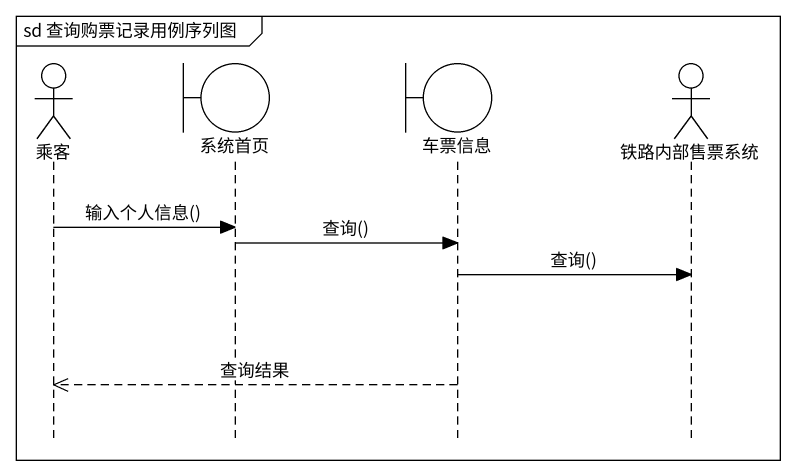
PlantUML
@startuml
mainframe sd 查询购票记录用例序列图
hide footbox
actor 乘客
boundary 系统首页
boundary 车票信息
actor 铁路内部售票系统

乘客 -> 系统首页 : 输入个人信息()
系统首页 -> 车票信息 : 查询()
车票信息 -> 铁路内部售票系统 : 查询()
车票信息 -->> 乘客 : 查询结果
@enduml
